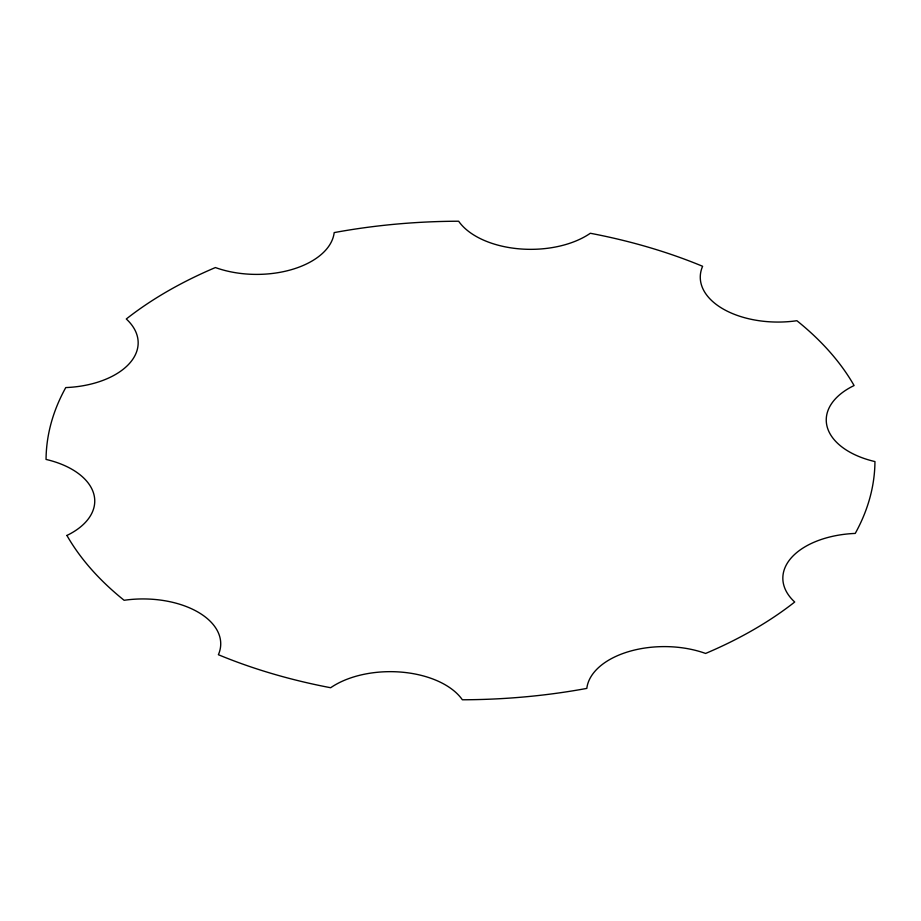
<?xml version="1.0" encoding="UTF-8"?>
<svg xmlns="http://www.w3.org/2000/svg" width="921" height="921" viewBox="0 0 921 921"><rect width="100%" height="100%" fill="white"/><g stroke="black" fill="none" stroke-linecap="round" stroke-linejoin="round"><path stroke-width="1.38" d="M66.911 535.458A77.709 44.864 0 0 0 46.05 459.429A414.45 239.287 0 0 1 65.759 387.58A77.709 44.864 0 0 0 126.292 318.988A414.45 239.287 0 0 1 215.399 267.551A77.709 44.864 0 0 0 334.185 232.599A414.45 239.287 0 0 1 458.646 221.224A77.709 44.864 0 0 0 590.338 233.266A414.45 239.287 0 0 1 702.608 266.284A77.709 44.864 0 0 0 796.884 320.715A414.45 239.287 0 0 1 854.089 385.542A77.709 44.864 0 0 0 874.95 461.571A414.45 239.287 0 0 1 855.241 533.42A77.709 44.864 0 0 0 794.708 602.012A414.45 239.287 0 0 1 705.601 653.45A77.709 44.864 0 0 0 586.815 688.401A414.45 239.287 0 0 1 462.354 699.776A77.709 44.864 0 0 0 330.662 687.734A414.45 239.287 0 0 1 218.392 654.716A77.709 44.864 0 0 0 124.116 600.285A414.45 239.287 0 0 1 66.911 535.458"/></g></svg>
